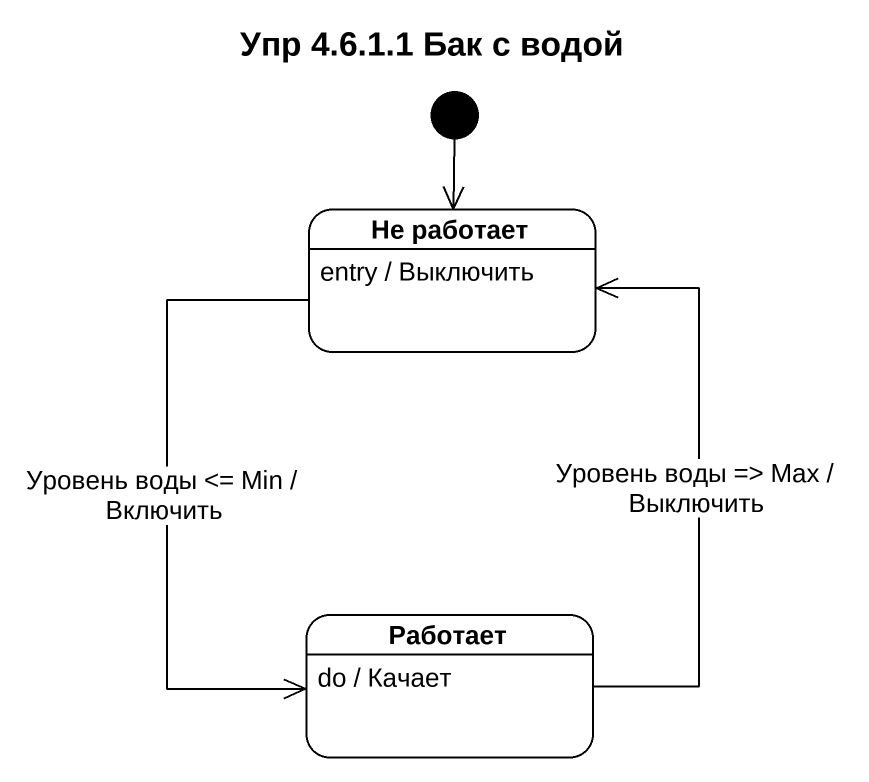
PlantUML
@startuml
title Упр 4.6.1.1 Бак с водой
hide empty description
state "Не работает" as Не_работает
Не_работает : entry / Выключить
state Работает
Работает : do / Качает
[*] --> Не_работает
Не_работает --> Работает : Уровень воды <= Min / Включить
Работает -up-> Не_работает : Уровень воды => Max / Выключить
@enduml
